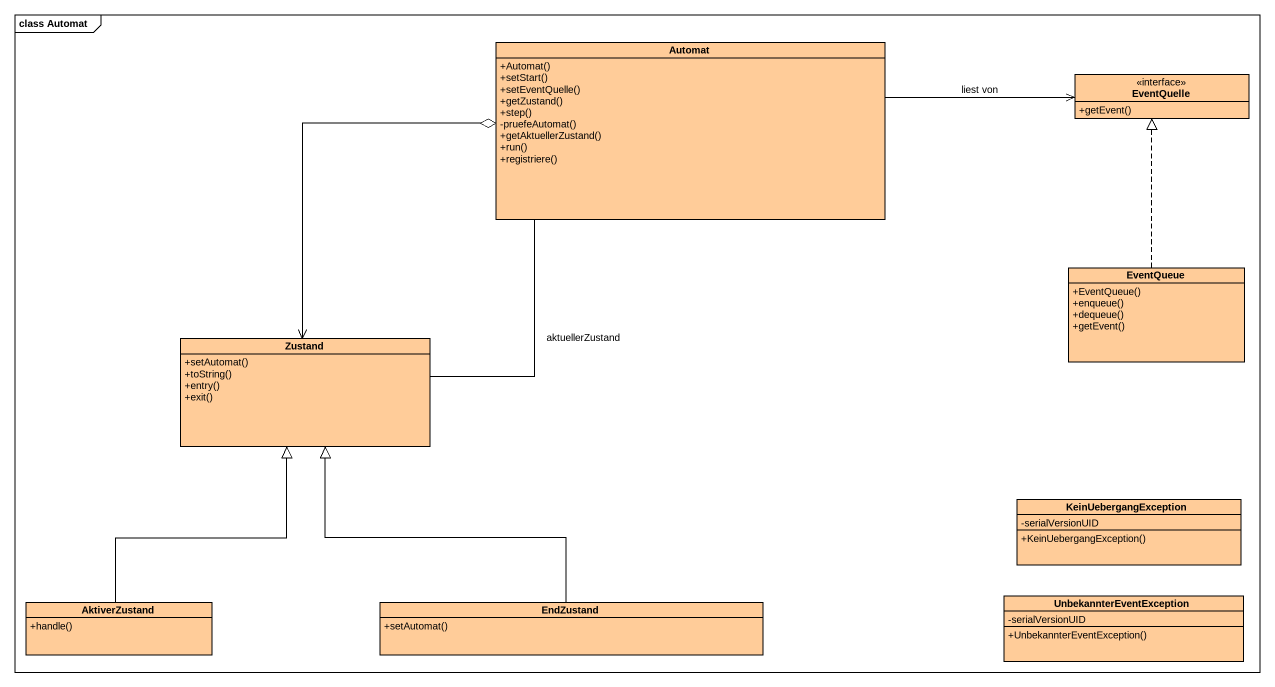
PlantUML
@startuml
mainframe class Automat
hide circle
hide empty members
skinparam classAttributeIconSize 0
class Automat #FFCC99 {
  +Automat()
  +setStart()
  +setEventQuelle()
  +getZustand()
  +step()
  -pruefeAutomat()
  +getAktuellerZustand()
  +run()
  +registriere()
}
interface EventQuelle #FFCC99 {
  +getEvent()
}
class EventQueue #FFCC99 {
  +EventQueue()
  +enqueue()
  +dequeue()
  +getEvent()
}
class Zustand #FFCC99 {
  +setAutomat()
  +toString()
  +entry()
  +exit()
}
class KeinUebergangException #FFCC99 {
  -serialVersionUID
  +KeinUebergangException()
}
class UnbekannterEventException #FFCC99 {
  -serialVersionUID
  +UnbekannterEventException()
}
class AktiverZustand #FFCC99 {
  +handle()
}
class EndZustand #FFCC99 {
  +setAutomat()
}
Automat -right-> EventQuelle : liest von
Automat o--> Zustand
Automat -- Zustand : aktuellerZustand
EventQueue .up.|> EventQuelle
AktiverZustand -up-|> Zustand
EndZustand -up-|> Zustand
@enduml
